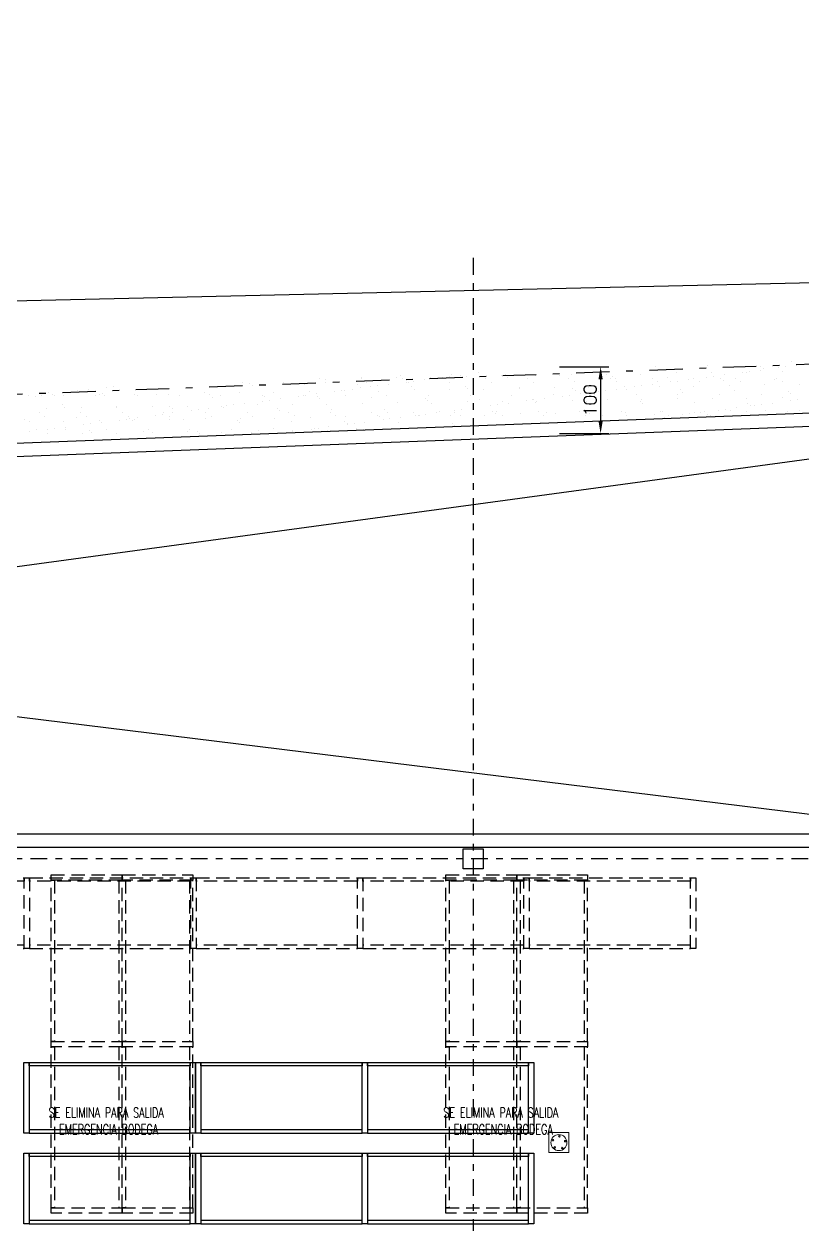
# Model space of a CAD drawing. Header units: millimetres. Extents: x 340 to 1003762, y 22 to 362022.
# Drawn here: x 445.42 to 457.08, y 100.87 to 118.85 of the extents above; entities that cross this region are included whole.
import ezdxf
from ezdxf.xclip import XClip

# ---------------------------------------------------------------- set-up
doc = ezdxf.new("R2010")
doc.units = ezdxf.units.MM
doc.header["$XCLIPFRAME"] = 0
for name, pattern in [('LSBB_P_002 - PLANTA 1° NIVEL SALA DE VENTAS$0$000_ALTILLO PROPUESTA$0$HIDDEN', [0.375, 0.25, -0.125]), ('LSBB_P_002 - PLANTA 1° NIVEL SALA DE VENTAS$0$DASHDOT', [1, 0.5, -0.25, 0, -0.25]), ('LSBB_P_002 - PLANTA 1° NIVEL SALA DE VENTAS$0$DASHDOT2', [0.5, 0.25, -0.125, 0, -0.125]), ('LSBB_P_002 - PLANTA 1° NIVEL SALA DE VENTAS$0$DASHED', [0.75, 0.5, -0.25])]:
    doc.linetypes.add(name, pattern=pattern)
for name, color, linetype in [('LSBB_P_002 - PLANTA 1° NIVEL SALA DE VENTAS$0$01', 8, 'Continuous'), ('LSBB_P_002 - PLANTA 1° NIVEL SALA DE VENTAS$0$A-DEMOLICIONES', 30, 'LSBB_P_002 - PLANTA 1° NIVEL SALA DE VENTAS$0$DASHED'), ('LSBB_P_002 - PLANTA 1° NIVEL SALA DE VENTAS$0$A-PILETAS NUEVAS', 8, 'Continuous'), ('LSBB_P_002 - PLANTA 1° NIVEL SALA DE VENTAS$0$COTAS 125', 2, 'Continuous'), ('LSBB_P_002 - PLANTA 1° NIVEL SALA DE VENTAS$0$EJES', 8, 'LSBB_P_002 - PLANTA 1° NIVEL SALA DE VENTAS$0$DASHDOT2'), ('LSBB_P_002 - PLANTA 1° NIVEL SALA DE VENTAS$0$ESTRUCTURA', 5, 'Continuous'), ('LSBB_P_002 - PLANTA 1° NIVEL SALA DE VENTAS$0$HATCH', 8, 'Continuous'), ('LSBB_P_002 - PLANTA 1° NIVEL SALA DE VENTAS$0$MUROS', 5, 'Continuous'), ('LSBB_P_002 - PLANTA 1° NIVEL SALA DE VENTAS$0$RACKS BODEGAS', 2, 'Continuous'), ('XREF', 7, 'Continuous')]:
    doc.layers.add(name, color=color, linetype=linetype)
doc.styles.add('LSBB_P_002 - PLANTA 1° NIVEL SALA DE VENTAS$0$ROMANS', font='romans')
doc.dimstyles.new('LSBB_P_002 - PLANTA 1° NIVEL SALA DE VENTAS$0$DIMENSION-125', dxfattribs={"dimscale": 125, "dimtxt": 0.0015, "dimasz": 0.0015, "dimexe": 0.001, "dimexo": 0.0005, "dimgap": 0.0005, "dimtad": 1, "dimdec": 0, "dimlfac": 100, "dimzin": 0, "dimdsep": 46, "dimtxsty": 'LSBB_P_002 - PLANTA 1° NIVEL SALA DE VENTAS$0$ROMANS', "dimcen": 0.004, "dimclrd": 4, "dimclre": 8, "dimclrt": 3, "dimadec": 0, "dimazin": 0, "dimtfac": 1, "dimtdec": 0, "dimtix": 1, "dimtofl": 0, "dimtmove": 2, "dimatfit": 3, "dimfxl": 0, "dimtolj": 1, "dimtzin": 0, "dimarcsym": 0})

# ---------------------------------------------------------------- blocks, each defined once
blk = doc.blocks.new('*D71')
at = {"layer": 'LSBB_P_002 - PLANTA 1° NIVEL SALA DE VENTAS$0$COTAS 125', "color": 8, "linetype": 'Continuous', "lineweight": -2, "transparency": 16777216}
for p, q in [((878.274, 328.856), (878.246, 330.054)), ((829.354, 327.737), (829.326, 328.934))]:
    blk.add_line(p, q, dxfattribs=at)
at = {"layer": 'LSBB_P_002 - PLANTA 1° NIVEL SALA DE VENTAS$0$COTAS 125', "linetype": 'Continuous', "lineweight": -2, "transparency": 16777216}
blk.add_line((829.517, 328.814), (878.062, 329.925), dxfattribs=at)
at = {"layer": 'LSBB_P_002 - PLANTA 1° NIVEL SALA DE VENTAS$0$COTAS 125', "transparency": 16777216}
for points in [[(878.061, 329.956), (878.063, 329.893), (878.249, 329.929)], [(829.516, 328.845), (829.517, 328.782), (829.329, 328.809)]]:
    blk.add_solid(points, dxfattribs=at)
at = {"layer": 'LSBB_P_002 - PLANTA 1° NIVEL SALA DE VENTAS$0$COTAS 125', "color": 2, "transparency": 16777216, "insert": (853.786, 329.525), "char_height": 0.1875, "attachment_point": 5, "rotation": 1.3113, "style": 'LSBB_P_002 - PLANTA 1° NIVEL SALA DE VENTAS$0$ROMANS'}
blk.add_mtext('\\A1;4893', dxfattribs=at)
blk = doc.blocks.new('*X39')
at = {"color": 0}
for p, q in [((593.593, 128.546), (593.593, 128.546)), ((594.393, 128.539), (594.393, 128.539)), ((594.861, 128.618), (594.861, 128.618)), ((594.923, 128.553), (594.923, 128.553)), ((588.406, 128.353), (588.406, 128.353)), ((588.413, 128.369), (588.413, 128.369)), ((588.936, 128.375), (588.936, 128.375)), ((588.992, 128.403), (588.992, 128.403)), ((589.029, 128.354), (589.029, 128.354)), ((589.448, 128.373), (589.448, 128.373)), ((589.627, 128.373), (589.627, 128.373)), ((589.652, 128.355), (589.652, 128.355)), ((589.731, 128.387), (589.731, 128.387)), ((589.767, 128.419), (589.767, 128.419)), ((589.894, 128.408), (589.894, 128.408)), ((589.988, 128.392), (589.988, 128.392)), ((590.165, 128.444), (590.165, 128.444)), ((590.274, 128.356), (590.274, 128.356)), ((590.512, 128.399), (590.512, 128.399)), ((590.567, 128.412), (590.567, 128.412)), ((590.604, 128.379), (590.604, 128.379)), ((590.897, 128.357), (590.897, 128.357)), ((591.023, 128.397), (591.023, 128.397)), ((591.379, 128.395), (591.379, 128.395)), ((591.52, 128.358), (591.52, 128.358)), ((591.563, 128.416), (591.563, 128.416)), ((592.087, 128.423), (592.087, 128.423)), ((592.143, 128.359), (592.143, 128.359)), ((592.18, 128.388), (592.18, 128.388)), ((592.216, 128.354), (592.216, 128.354)), ((592.599, 128.42), (592.599, 128.42)), ((592.766, 128.361), (592.766, 128.361)), ((592.818, 128.53), (592.818, 128.53)), ((592.992, 128.37), (592.992, 128.37)), ((593.139, 128.44), (593.139, 128.44)), ((593.389, 128.362), (593.389, 128.362)), ((593.58, 128.376), (593.58, 128.376)), ((593.662, 128.447), (593.662, 128.447)), ((593.684, 128.39), (593.684, 128.39)), ((593.792, 128.363), (593.792, 128.363)), ((593.847, 128.411), (593.847, 128.411)), ((594.011, 128.363), (594.011, 128.363)), ((594.118, 128.447), (594.118, 128.447)), ((594.174, 128.444), (594.174, 128.444)), ((594.222, 128.46), (594.222, 128.46)), ((594.385, 128.482), (594.385, 128.482)), ((594.43, 128.505), (594.43, 128.505)), ((594.634, 128.364), (594.634, 128.364)), ((594.657, 128.518), (594.657, 128.518)), ((594.714, 128.464), (594.714, 128.464)), ((594.761, 128.531), (594.761, 128.531)), ((584.326, 128.193), (584.326, 128.193)), ((584.597, 128.229), (584.597, 128.229)), ((584.702, 128.243), (584.702, 128.243)), ((586.622, 128.296), (586.622, 128.296)), ((586.741, 128.286), (586.741, 128.286)), ((586.778, 128.252), (586.778, 128.252)), ((587.245, 128.297), (587.245, 128.297)), ((587.553, 128.268), (587.553, 128.268)), ((587.783, 128.352), (587.783, 128.352)), ((587.867, 128.298), (587.867, 128.298)), ((587.873, 128.349), (587.873, 128.349)), ((588.116, 128.174), (588.116, 128.174)), ((588.279, 128.196), (588.279, 128.196)), ((588.354, 128.261), (588.354, 128.261)), ((588.39, 128.228), (588.39, 128.228)), ((588.49, 128.299), (588.49, 128.299)), ((588.55, 128.231), (588.55, 128.231)), ((588.654, 128.245), (588.654, 128.245)), ((588.817, 128.267), (588.817, 128.267)), ((589.089, 128.302), (589.089, 128.302)), ((589.113, 128.3), (589.113, 128.3)), ((589.166, 128.244), (589.166, 128.244)), ((589.193, 128.316), (589.193, 128.316)), ((589.207, 128.188), (589.207, 128.188)), ((589.355, 128.337), (589.355, 128.337)), ((589.73, 128.195), (589.73, 128.195)), ((589.736, 128.301), (589.736, 128.301)), ((589.966, 128.237), (589.966, 128.237)), ((590.003, 128.203), (590.003, 128.203)), ((590.242, 128.192), (590.242, 128.192)), ((590.359, 128.302), (590.359, 128.302)), ((590.778, 128.219), (590.778, 128.219)), ((590.782, 128.212), (590.782, 128.212)), ((590.982, 128.303), (590.982, 128.303)), ((591.306, 128.218), (591.306, 128.218)), ((591.578, 128.212), (591.578, 128.212)), ((591.604, 128.305), (591.604, 128.305)), ((591.615, 128.179), (591.615, 128.179)), ((591.817, 128.216), (591.817, 128.216)), ((592.069, 128.177), (592.069, 128.177)), ((592.227, 128.306), (592.227, 128.306)), ((592.232, 128.198), (592.232, 128.198)), ((592.357, 128.235), (592.357, 128.235)), ((592.39, 128.195), (592.39, 128.195)), ((592.503, 128.234), (592.503, 128.234)), ((592.607, 128.248), (592.607, 128.248)), ((592.77, 128.269), (592.77, 128.269)), ((592.85, 128.307), (592.85, 128.307)), ((592.881, 128.242), (592.881, 128.242)), ((593.042, 128.305), (593.042, 128.305)), ((593.146, 128.319), (593.146, 128.319)), ((593.191, 128.188), (593.191, 128.188)), ((593.308, 128.34), (593.308, 128.34)), ((593.392, 128.24), (593.392, 128.24)), ((593.473, 128.308), (593.473, 128.308)), ((593.829, 128.33), (593.829, 128.33)), ((593.933, 128.259), (593.933, 128.259)), ((594.096, 128.309), (594.096, 128.309)), ((594.456, 128.266), (594.456, 128.266)), ((594.604, 128.346), (594.604, 128.346)), ((594.719, 128.31), (594.719, 128.31)), ((594.968, 128.263), (594.968, 128.263)), ((583.429, 128.1), (583.429, 128.1)), ((583.521, 128.087), (583.521, 128.087)), ((583.625, 128.101), (583.625, 128.101)), ((583.727, 128.142), (583.727, 128.142)), ((583.787, 128.122), (583.787, 128.122)), ((583.811, 128.096), (583.811, 128.096)), ((583.941, 128.097), (583.941, 128.097)), ((584.059, 128.158), (584.059, 128.158)), ((584.163, 128.172), (584.163, 128.172)), ((584.434, 128.098), (584.434, 128.098)), ((584.481, 128.117), (584.481, 128.117)), ((584.528, 128.135), (584.528, 128.135)), ((584.564, 128.101), (584.564, 128.101)), ((585.004, 128.124), (585.004, 128.124)), ((585.057, 128.099), (585.057, 128.099)), ((585.34, 128.117), (585.34, 128.117)), ((585.516, 128.121), (585.516, 128.121)), ((585.68, 128.1), (585.68, 128.1)), ((586.056, 128.141), (586.056, 128.141)), ((586.14, 128.111), (586.14, 128.111)), ((586.177, 128.077), (586.177, 128.077)), ((586.303, 128.101), (586.303, 128.101)), ((586.58, 128.147), (586.58, 128.147)), ((586.925, 128.102), (586.925, 128.102)), ((586.935, 128.019), (586.935, 128.019)), ((586.952, 128.093), (586.952, 128.093)), ((587.039, 128.033), (587.039, 128.033)), ((587.091, 128.145), (587.091, 128.145)), ((587.202, 128.054), (587.202, 128.054)), ((587.474, 128.09), (587.474, 128.09)), ((587.548, 128.103), (587.548, 128.103)), ((587.578, 128.103), (587.578, 128.103)), ((587.631, 128.164), (587.631, 128.164)), ((587.74, 128.125), (587.74, 128.125)), ((587.752, 128.086), (587.752, 128.086)), ((587.789, 128.052), (587.789, 128.052)), ((588.012, 128.161), (588.012, 128.161)), ((588.155, 128.171), (588.155, 128.171)), ((588.171, 128.104), (588.171, 128.104)), ((588.564, 128.068), (588.564, 128.068)), ((588.667, 128.168), (588.667, 128.168)), ((588.794, 128.105), (588.794, 128.105)), ((589.365, 128.061), (589.365, 128.061)), ((589.402, 128.028), (589.402, 128.028)), ((589.417, 128.107), (589.417, 128.107)), ((590.001, 128.007), (590.001, 128.007)), ((590.04, 128.108), (590.04, 128.108)), ((590.177, 128.044), (590.177, 128.044)), ((590.524, 128.014), (590.524, 128.014)), ((590.662, 128.109), (590.662, 128.109)), ((590.888, 128.021), (590.888, 128.021)), ((590.977, 128.037), (590.977, 128.037)), ((590.992, 128.035), (590.992, 128.035)), ((591.014, 128.003), (591.014, 128.003)), ((591.036, 128.011), (591.036, 128.011)), ((591.155, 128.057), (591.155, 128.057)), ((591.285, 128.11), (591.285, 128.11)), ((591.427, 128.092), (591.427, 128.092)), ((591.531, 128.106), (591.531, 128.106)), ((591.576, 128.031), (591.576, 128.031)), ((591.693, 128.127), (591.693, 128.127)), ((591.789, 128.019), (591.789, 128.019)), ((591.908, 128.111), (591.908, 128.111)), ((591.965, 128.163), (591.965, 128.163)), ((592.1, 128.037), (592.1, 128.037)), ((592.531, 128.112), (592.531, 128.112)), ((592.589, 128.012), (592.589, 128.012)), ((592.611, 128.035), (592.611, 128.035)), ((593.151, 128.054), (593.151, 128.054)), ((593.154, 128.113), (593.154, 128.113)), ((593.228, 128.154), (593.228, 128.154)), ((593.402, 127.995), (593.402, 127.995)), ((593.675, 128.061), (593.675, 128.061)), ((593.777, 128.115), (593.777, 128.115)), ((594.003, 128.17), (594.003, 128.17)), ((594.186, 128.059), (594.186, 128.059)), ((594.399, 128.116), (594.399, 128.116)), ((594.727, 128.078), (594.727, 128.078)), ((594.803, 128.163), (594.803, 128.163)), ((594.84, 128.129), (594.84, 128.129)), ((594.841, 128.024), (594.841, 128.024)), ((594.945, 128.038), (594.945, 128.038)), ((583.585, 127.843), (583.585, 127.843)), ((583.699, 127.912), (583.699, 127.912)), ((583.926, 127.96), (583.926, 127.96)), ((583.963, 127.926), (583.963, 127.926)), ((584.208, 127.844), (584.208, 127.844)), ((584.223, 127.919), (584.223, 127.919)), ((584.735, 127.917), (584.735, 127.917)), ((584.738, 127.942), (584.738, 127.942)), ((584.831, 127.845), (584.831, 127.845)), ((585.275, 127.936), (585.275, 127.936)), ((585.424, 127.82), (585.424, 127.82)), ((585.453, 127.846), (585.453, 127.846)), ((585.539, 127.935), (585.539, 127.935)), ((585.576, 127.901), (585.576, 127.901)), ((585.587, 127.841), (585.587, 127.841)), ((585.798, 127.943), (585.798, 127.943)), ((585.859, 127.877), (585.859, 127.877)), ((585.963, 127.891), (585.963, 127.891)), ((586.076, 127.847), (586.076, 127.847)), ((586.125, 127.912), (586.125, 127.912)), ((586.31, 127.94), (586.31, 127.94)), ((586.351, 127.917), (586.351, 127.917)), ((586.397, 127.948), (586.397, 127.948)), ((586.501, 127.962), (586.501, 127.962)), ((586.664, 127.983), (586.664, 127.983)), ((586.699, 127.848), (586.699, 127.848)), ((586.85, 127.96), (586.85, 127.96)), ((587.151, 127.91), (587.151, 127.91)), ((587.188, 127.877), (587.188, 127.877)), ((587.322, 127.85), (587.322, 127.85)), ((587.374, 127.966), (587.374, 127.966)), ((587.885, 127.964), (587.885, 127.964)), ((587.945, 127.851), (587.945, 127.851)), ((587.963, 127.893), (587.963, 127.893)), ((588.425, 127.983), (588.425, 127.983)), ((588.567, 127.852), (588.567, 127.852)), ((588.764, 127.886), (588.764, 127.886)), ((588.8, 127.852), (588.8, 127.852)), ((588.949, 127.99), (588.949, 127.99)), ((589.19, 127.853), (589.19, 127.853)), ((589.377, 127.823), (589.377, 127.823)), ((589.461, 127.988), (589.461, 127.988)), ((589.54, 127.844), (589.54, 127.844)), ((589.576, 127.868), (589.576, 127.868)), ((589.811, 127.88), (589.811, 127.88)), ((589.813, 127.854), (589.813, 127.854)), ((589.916, 127.893), (589.916, 127.893)), ((590.078, 127.915), (590.078, 127.915)), ((590.35, 127.951), (590.35, 127.951)), ((590.376, 127.861), (590.376, 127.861)), ((590.413, 127.828), (590.413, 127.828)), ((590.436, 127.855), (590.436, 127.855)), ((590.454, 127.964), (590.454, 127.964)), ((590.617, 127.986), (590.617, 127.986)), ((590.795, 127.826), (590.795, 127.826)), ((591.059, 127.856), (591.059, 127.856)), ((591.188, 127.844), (591.188, 127.844)), ((591.318, 127.833), (591.318, 127.833)), ((591.682, 127.857), (591.682, 127.857)), ((591.83, 127.83), (591.83, 127.83)), ((591.988, 127.837), (591.988, 127.837)), ((592.304, 127.859), (592.304, 127.859)), ((592.37, 127.85), (592.37, 127.85)), ((592.626, 127.979), (592.626, 127.979)), ((592.8, 127.819), (592.8, 127.819)), ((592.893, 127.857), (592.893, 127.857)), ((592.927, 127.86), (592.927, 127.86)), ((593.33, 127.825), (593.33, 127.825)), ((593.405, 127.854), (593.405, 127.854)), ((593.493, 127.846), (593.493, 127.846)), ((593.55, 127.861), (593.55, 127.861)), ((593.764, 127.882), (593.764, 127.882)), ((593.868, 127.896), (593.868, 127.896)), ((593.945, 127.874), (593.945, 127.874)), ((594.031, 127.917), (594.031, 127.917)), ((594.173, 127.862), (594.173, 127.862)), ((594.202, 127.988), (594.202, 127.988)), ((594.239, 127.954), (594.239, 127.954)), ((594.303, 127.953), (594.303, 127.953)), ((594.407, 127.967), (594.407, 127.967)), ((594.469, 127.88), (594.469, 127.88)), ((594.569, 127.988), (594.569, 127.988)), ((594.796, 127.863), (594.796, 127.863)), ((594.98, 127.878), (594.98, 127.878)), ((583.362, 127.75), (583.362, 127.75)), ((583.442, 127.715), (583.442, 127.715)), ((583.669, 127.789), (583.669, 127.789)), ((583.953, 127.712), (583.953, 127.712)), ((584.137, 127.766), (584.137, 127.766)), ((584.244, 127.664), (584.244, 127.664)), ((584.292, 127.79), (584.292, 127.79)), ((584.348, 127.678), (584.348, 127.678)), ((584.493, 127.732), (584.493, 127.732)), ((584.51, 127.7), (584.51, 127.7)), ((584.782, 127.735), (584.782, 127.735)), ((584.886, 127.749), (584.886, 127.749)), ((584.915, 127.791), (584.915, 127.791)), ((584.938, 127.759), (584.938, 127.759)), ((584.974, 127.726), (584.974, 127.726)), ((585.017, 127.738), (585.017, 127.738)), ((585.049, 127.77), (585.049, 127.77)), ((585.32, 127.806), (585.32, 127.806)), ((585.529, 127.736), (585.529, 127.736)), ((585.538, 127.792), (585.538, 127.792)), ((585.75, 127.742), (585.75, 127.742)), ((586.069, 127.755), (586.069, 127.755)), ((586.161, 127.794), (586.161, 127.794)), ((586.55, 127.735), (586.55, 127.735)), ((586.587, 127.701), (586.587, 127.701)), ((586.592, 127.762), (586.592, 127.762)), ((586.783, 127.795), (586.783, 127.795)), ((587.104, 127.759), (587.104, 127.759)), ((587.362, 127.717), (587.362, 127.717)), ((587.406, 127.796), (587.406, 127.796)), ((587.644, 127.779), (587.644, 127.779)), ((588.029, 127.797), (588.029, 127.797)), ((588.162, 127.71), (588.162, 127.71)), ((588.168, 127.786), (588.168, 127.786)), ((588.196, 127.667), (588.196, 127.667)), ((588.199, 127.677), (588.199, 127.677)), ((588.301, 127.681), (588.301, 127.681)), ((588.463, 127.702), (588.463, 127.702)), ((588.652, 127.798), (588.652, 127.798)), ((588.679, 127.783), (588.679, 127.783)), ((588.735, 127.738), (588.735, 127.738)), ((588.839, 127.752), (588.839, 127.752)), ((588.974, 127.693), (588.974, 127.693)), ((589.001, 127.773), (589.001, 127.773)), ((589.219, 127.803), (589.219, 127.803)), ((589.273, 127.809), (589.273, 127.809)), ((589.275, 127.799), (589.275, 127.799)), ((589.743, 127.809), (589.743, 127.809)), ((589.775, 127.686), (589.775, 127.686)), ((589.812, 127.652), (589.812, 127.652)), ((589.897, 127.8), (589.897, 127.8)), ((590.254, 127.807), (590.254, 127.807)), ((590.52, 127.801), (590.52, 127.801)), ((590.587, 127.668), (590.587, 127.668)), ((591.143, 127.803), (591.143, 127.803)), ((591.766, 127.804), (591.766, 127.804)), ((592.025, 127.803), (592.025, 127.803)), ((592.389, 127.805), (592.389, 127.805)), ((592.792, 127.754), (592.792, 127.754)), ((592.954, 127.776), (592.954, 127.776)), ((593.012, 127.806), (593.012, 127.806)), ((593.226, 127.811), (593.226, 127.811)), ((593.601, 127.812), (593.601, 127.812)), ((593.634, 127.807), (593.634, 127.807)), ((594.257, 127.808), (594.257, 127.808)), ((583.434, 127.558), (583.434, 127.558)), ((583.536, 127.591), (583.536, 127.591)), ((583.705, 127.594), (583.705, 127.594)), ((583.712, 127.527), (583.712, 127.527)), ((583.809, 127.607), (583.809, 127.607)), ((583.972, 127.629), (583.972, 127.629)), ((583.973, 127.596), (583.973, 127.596)), ((584.236, 127.534), (584.236, 127.534)), ((584.336, 127.584), (584.336, 127.584)), ((584.373, 127.55), (584.373, 127.55)), ((584.596, 127.597), (584.596, 127.597)), ((584.747, 127.531), (584.747, 127.531)), ((585.148, 127.566), (585.148, 127.566)), ((585.218, 127.598), (585.218, 127.598)), ((585.287, 127.551), (585.287, 127.551)), ((585.811, 127.557), (585.811, 127.557)), ((585.841, 127.599), (585.841, 127.599)), ((585.949, 127.559), (585.949, 127.559)), ((585.986, 127.526), (585.986, 127.526)), ((586.322, 127.555), (586.322, 127.555)), ((586.464, 127.6), (586.464, 127.6)), ((586.761, 127.542), (586.761, 127.542)), ((586.863, 127.574), (586.863, 127.574)), ((587.087, 127.601), (587.087, 127.601)), ((587.224, 127.539), (587.224, 127.539)), ((587.386, 127.581), (587.386, 127.581)), ((587.386, 127.56), (587.386, 127.56)), ((587.658, 127.596), (587.658, 127.596)), ((587.71, 127.602), (587.71, 127.602)), ((587.762, 127.61), (587.762, 127.61)), ((587.898, 127.579), (587.898, 127.579)), ((587.925, 127.631), (587.925, 127.631)), ((588.333, 127.604), (588.333, 127.604)), ((588.438, 127.598), (588.438, 127.598)), ((588.955, 127.605), (588.955, 127.605)), ((588.961, 127.605), (588.961, 127.605)), ((583.735, 127.408), (583.735, 127.408))]:
    blk.add_line(p, q, dxfattribs=at)
blk = doc.blocks.new('*D96')
at = {"layer": 'LSBB_P_002 - PLANTA 1° NIVEL SALA DE VENTAS$0$COTAS 125', "color": 8, "linetype": 'Continuous', "lineweight": -2, "transparency": 16777216}
for p, q in [((868.733, 328.536), (869.474, 328.536)), ((868.733, 327.536), (869.474, 327.536))]:
    blk.add_line(p, q, dxfattribs=at)
at = {"layer": 'LSBB_P_002 - PLANTA 1° NIVEL SALA DE VENTAS$0$COTAS 125', "linetype": 'Continuous', "lineweight": -2, "transparency": 16777216}
blk.add_line((869.349, 328.348), (869.349, 327.723), dxfattribs=at)
at = {"layer": 'LSBB_P_002 - PLANTA 1° NIVEL SALA DE VENTAS$0$COTAS 125', "transparency": 16777216}
for points in [[(869.317, 328.348), (869.38, 328.348), (869.349, 328.536)], [(869.317, 327.723), (869.38, 327.723), (869.349, 327.536)]]:
    blk.add_solid(points, dxfattribs=at)
at = {"layer": 'LSBB_P_002 - PLANTA 1° NIVEL SALA DE VENTAS$0$COTAS 125', "color": 2, "transparency": 16777216, "insert": (869.192, 328.036), "char_height": 0.1875, "attachment_point": 5, "rotation": 90, "style": 'LSBB_P_002 - PLANTA 1° NIVEL SALA DE VENTAS$0$ROMANS'}
blk.add_mtext('\\A1;100', dxfattribs=at)
blk = doc.blocks.new('LSBB_P_002 - PLANTA 1° NIVEL SALA DE VENTAS$0$A$C69995B83')
at = {"linetype": 'Continuous', "lineweight": 20}
for p, q in [((0, 0), (-0.3, 0)), ((-0.3, 0), (-0.3, -0.3)), ((0, -0.3), (0, 0)), ((-0.3, -0.3), (0, -0.3))]:
    blk.add_line(p, q, dxfattribs=at)
at = {"linetype": 'Continuous', "lineweight": 20, "const_width": 0.00333}
blk.add_lwpolyline([(-0.3, -0.3), (-0.3, 0), (0, 0), (0, -0.3)], close=True, dxfattribs=at)
at = {"linetype": 'Continuous', "lineweight": 20}
for centre, radius in [((-0.15, -0.15), 0.12), ((-0.245, -0.157), 0.0117), ((-0.245, -0.157), 0.0117), ((-0.186, -0.062), 0.0117), ((-0.078, -0.088), 0.0117), ((-0.172, -0.243), 0.0117), ((-0.069, -0.2), 0.0117)]:
    blk.add_circle(centre, radius, dxfattribs=at)
blk = doc.blocks.new('LSBB_P_002 - PLANTA 1° NIVEL SALA DE VENTAS$0$DEMOL')
at = {"layer": 'LSBB_P_002 - PLANTA 1° NIVEL SALA DE VENTAS$0$A-DEMOLICIONES', "linetype": 'LSBB_P_002 - PLANTA 1° NIVEL SALA DE VENTAS$0$000_ALTILLO PROPUESTA$0$HIDDEN', "ltscale": 0.8}
for p, q in [((1058.299, 320.883), (1060.714, 320.883)), ((1060.714, 319.823), (1060.714, 320.883)), ((1060.714, 320.883), (1060.794, 320.883)), ((1060.714, 320.883), (1060.714, 320.833)), ((1060.714, 319.823), (1060.714, 320.883)), ((1060.714, 320.883), (1060.794, 320.883)), ((1060.794, 320.883), (1060.794, 319.823)), ((1060.794, 320.883), (1060.794, 319.823)), ((1060.794, 320.833), (1060.794, 320.883)), ((1060.794, 320.883), (1063.209, 320.883)), ((1061.119, 320.845), (1061.119, 320.925)), ((1061.119, 320.925), (1062.179, 320.925)), ((1062.179, 320.845), (1062.179, 320.925)), ((1062.179, 320.925), (1063.239, 320.925)), ((1062.179, 320.925), (1062.179, 320.845)), ((1063.209, 319.823), (1063.209, 320.883)), ((1063.209, 320.883), (1063.289, 320.883)), ((1063.209, 320.883), (1063.209, 320.833)), ((1063.209, 319.823), (1063.209, 320.883)), ((1063.209, 320.883), (1063.289, 320.883)), ((1063.239, 320.925), (1063.239, 320.845)), ((1063.289, 320.883), (1063.289, 319.823)), ((1063.289, 320.883), (1063.289, 319.823)), ((1063.289, 320.833), (1063.289, 320.883)), ((1063.289, 320.883), (1065.704, 320.883)), ((1065.704, 319.823), (1065.704, 320.883)), ((1065.704, 320.883), (1065.784, 320.883)), ((1065.704, 320.883), (1065.704, 320.833)), ((1065.704, 319.823), (1065.704, 320.883)), ((1065.704, 320.883), (1065.784, 320.883)), ((1065.784, 320.883), (1065.784, 319.823)), ((1065.784, 320.883), (1065.784, 319.823)), ((1065.784, 320.833), (1065.784, 320.883)), ((1065.784, 320.883), (1068.199, 320.883)), ((1067.032, 320.845), (1067.032, 320.925)), ((1067.032, 320.925), (1068.092, 320.925)), ((1068.092, 320.845), (1068.092, 320.925)), ((1068.092, 320.925), (1069.152, 320.925)), ((1068.092, 320.925), (1068.092, 320.845)), ((1068.199, 319.823), (1068.199, 320.883)), ((1068.199, 320.883), (1068.279, 320.883)), ((1068.199, 320.883), (1068.199, 320.833)), ((1068.199, 319.823), (1068.199, 320.883)), ((1068.199, 320.883), (1068.279, 320.883)), ((1068.279, 320.883), (1068.279, 319.823)), ((1068.279, 320.883), (1068.279, 319.823)), ((1068.279, 320.833), (1068.279, 320.883)), ((1068.279, 320.883), (1070.694, 320.883)), ((1069.152, 320.925), (1069.152, 320.845)), ((1070.694, 319.823), (1070.694, 320.883)), ((1070.694, 320.883), (1070.774, 320.883)), ((1070.694, 320.883), (1070.694, 320.833)), ((1070.774, 320.883), (1070.774, 319.823)), ((1060.714, 320.833), (1058.299, 320.833)), ((1063.209, 320.833), (1060.794, 320.833)), ((1062.179, 320.845), (1061.119, 320.845)), ((1061.119, 320.845), (1061.169, 320.845)), ((1061.119, 318.43), (1061.119, 320.845)), ((1061.169, 320.845), (1061.169, 318.43)), ((1062.179, 320.845), (1062.129, 320.845)), ((1062.129, 320.845), (1062.129, 318.43)), ((1063.239, 320.845), (1062.179, 320.845)), ((1062.179, 320.845), (1062.229, 320.845)), ((1062.179, 318.43), (1062.179, 320.845)), ((1062.179, 318.43), (1062.179, 320.845)), ((1062.229, 320.845), (1062.229, 318.43)), ((1063.239, 320.845), (1063.189, 320.845)), ((1063.189, 320.845), (1063.189, 318.43)), ((1063.239, 318.43), (1063.239, 320.845)), ((1065.704, 320.833), (1063.289, 320.833)), ((1068.199, 320.833), (1065.784, 320.833)), ((1068.092, 320.845), (1067.032, 320.845)), ((1067.032, 320.845), (1067.082, 320.845)), ((1067.032, 318.43), (1067.032, 320.845)), ((1067.082, 320.845), (1067.082, 318.43)), ((1068.092, 320.845), (1068.042, 320.845)), ((1068.042, 320.845), (1068.042, 318.43)), ((1069.152, 320.845), (1068.092, 320.845)), ((1068.092, 320.845), (1068.142, 320.845)), ((1068.092, 318.43), (1068.092, 320.845)), ((1068.092, 318.43), (1068.092, 320.845)), ((1068.142, 320.845), (1068.142, 318.43)), ((1070.694, 320.833), (1068.279, 320.833)), ((1069.152, 320.845), (1069.102, 320.845)), ((1069.102, 320.845), (1069.102, 318.43)), ((1069.152, 318.43), (1069.152, 320.845)), ((1060.714, 319.873), (1058.299, 319.873)), ((1058.299, 319.823), (1060.714, 319.823)), ((1060.714, 319.823), (1060.714, 319.873)), ((1060.794, 319.823), (1060.714, 319.823)), ((1060.794, 319.823), (1060.714, 319.823)), ((1063.209, 319.873), (1060.794, 319.873)), ((1060.794, 319.873), (1060.794, 319.823)), ((1060.794, 319.823), (1063.209, 319.823)), ((1063.209, 319.823), (1063.209, 319.873)), ((1063.289, 319.823), (1063.209, 319.823)), ((1063.289, 319.823), (1063.209, 319.823)), ((1065.704, 319.873), (1063.289, 319.873)), ((1063.289, 319.873), (1063.289, 319.823)), ((1063.289, 319.823), (1065.704, 319.823)), ((1065.704, 319.823), (1065.704, 319.873)), ((1065.784, 319.823), (1065.704, 319.823)), ((1065.784, 319.823), (1065.704, 319.823)), ((1068.199, 319.873), (1065.784, 319.873)), ((1065.784, 319.873), (1065.784, 319.823)), ((1065.784, 319.823), (1068.199, 319.823)), ((1068.199, 319.823), (1068.199, 319.873)), ((1068.279, 319.823), (1068.199, 319.823)), ((1068.279, 319.823), (1068.199, 319.823)), ((1070.694, 319.873), (1068.279, 319.873)), ((1068.279, 319.873), (1068.279, 319.823)), ((1068.279, 319.823), (1070.694, 319.823)), ((1070.694, 319.823), (1070.694, 319.873)), ((1070.774, 319.823), (1070.694, 319.823)), ((1061.119, 318.35), (1061.119, 318.43)), ((1061.119, 318.43), (1062.179, 318.43)), ((1061.169, 318.43), (1061.119, 318.43)), ((1061.119, 318.35), (1061.119, 318.43)), ((1061.119, 318.43), (1062.179, 318.43)), ((1062.129, 318.43), (1062.179, 318.43)), ((1062.179, 318.35), (1062.179, 318.43)), ((1062.179, 318.43), (1063.239, 318.43)), ((1062.179, 318.43), (1062.179, 318.35)), ((1062.229, 318.43), (1062.179, 318.43)), ((1062.179, 318.35), (1062.179, 318.43)), ((1062.179, 318.43), (1063.239, 318.43)), ((1062.179, 318.43), (1062.179, 318.35)), ((1063.189, 318.43), (1063.239, 318.43)), ((1063.239, 318.43), (1063.239, 318.35)), ((1063.239, 318.43), (1063.239, 318.35)), ((1067.032, 318.35), (1067.032, 318.43)), ((1067.032, 318.43), (1068.092, 318.43)), ((1067.082, 318.43), (1067.032, 318.43)), ((1067.032, 318.35), (1067.032, 318.43)), ((1067.032, 318.43), (1068.092, 318.43)), ((1068.042, 318.43), (1068.092, 318.43)), ((1068.092, 318.35), (1068.092, 318.43)), ((1068.092, 318.43), (1069.152, 318.43)), ((1068.092, 318.43), (1068.092, 318.35)), ((1068.142, 318.43), (1068.092, 318.43)), ((1068.092, 318.35), (1068.092, 318.43)), ((1068.092, 318.43), (1069.152, 318.43)), ((1068.092, 318.43), (1068.092, 318.35)), ((1069.102, 318.43), (1069.152, 318.43)), ((1069.152, 318.43), (1069.152, 318.35)), ((1069.152, 318.43), (1069.152, 318.35)), ((1062.179, 318.35), (1061.119, 318.35)), ((1061.119, 318.35), (1061.169, 318.35)), ((1061.119, 315.935), (1061.119, 318.35)), ((1062.179, 318.35), (1061.119, 318.35)), ((1061.169, 318.35), (1061.169, 315.935)), ((1062.179, 318.35), (1062.129, 318.35)), ((1062.129, 318.35), (1062.129, 315.935)), ((1063.239, 318.35), (1062.179, 318.35)), ((1062.179, 318.35), (1062.229, 318.35)), ((1062.179, 315.935), (1062.179, 318.35)), ((1062.179, 315.935), (1062.179, 318.35)), ((1063.239, 318.35), (1062.179, 318.35)), ((1062.229, 318.35), (1062.229, 315.935)), ((1063.239, 318.35), (1063.189, 318.35)), ((1063.189, 318.35), (1063.189, 315.935)), ((1063.239, 315.935), (1063.239, 318.35)), ((1068.092, 318.35), (1067.032, 318.35)), ((1067.032, 318.35), (1067.082, 318.35)), ((1067.032, 315.935), (1067.032, 318.35)), ((1068.092, 318.35), (1067.032, 318.35)), ((1067.082, 318.35), (1067.082, 315.935)), ((1068.092, 318.35), (1068.042, 318.35)), ((1068.042, 318.35), (1068.042, 315.935)), ((1069.152, 318.35), (1068.092, 318.35)), ((1068.092, 318.35), (1068.142, 318.35)), ((1068.092, 315.935), (1068.092, 318.35)), ((1068.092, 315.935), (1068.092, 318.35)), ((1069.152, 318.35), (1068.092, 318.35)), ((1068.142, 318.35), (1068.142, 315.935)), ((1069.152, 318.35), (1069.102, 318.35)), ((1069.102, 318.35), (1069.102, 315.935)), ((1069.152, 315.935), (1069.152, 318.35)), ((1061.169, 315.935), (1061.119, 315.935)), ((1061.119, 315.855), (1061.119, 315.935)), ((1061.119, 315.935), (1062.179, 315.935)), ((1062.179, 315.855), (1061.119, 315.855)), ((1062.129, 315.935), (1062.179, 315.935)), ((1062.229, 315.935), (1062.179, 315.935)), ((1062.179, 315.855), (1062.179, 315.935)), ((1062.179, 315.935), (1063.239, 315.935)), ((1062.179, 315.935), (1062.179, 315.855)), ((1063.239, 315.855), (1062.179, 315.855)), ((1063.189, 315.935), (1063.239, 315.935)), ((1063.239, 315.935), (1063.239, 315.855)), ((1067.082, 315.935), (1067.032, 315.935)), ((1067.032, 315.855), (1067.032, 315.935)), ((1067.032, 315.935), (1068.092, 315.935)), ((1068.092, 315.855), (1067.032, 315.855)), ((1068.042, 315.935), (1068.092, 315.935)), ((1068.142, 315.935), (1068.092, 315.935)), ((1068.092, 315.855), (1068.092, 315.935)), ((1068.092, 315.935), (1069.152, 315.935)), ((1068.092, 315.935), (1068.092, 315.855)), ((1069.152, 315.855), (1068.092, 315.855)), ((1069.102, 315.935), (1069.152, 315.935)), ((1069.152, 315.935), (1069.152, 315.855))]:
    blk.add_line(p, q, dxfattribs=at)
at = {"layer": 'LSBB_P_002 - PLANTA 1° NIVEL SALA DE VENTAS$0$A-DEMOLICIONES', "linetype": 'LSBB_P_002 - PLANTA 1° NIVEL SALA DE VENTAS$0$000_ALTILLO PROPUESTA$0$HIDDEN', "ltscale": 0.8, "style": 'LSBB_P_002 - PLANTA 1° NIVEL SALA DE VENTAS$0$ROMANS', "width": 0.7}
for s, p in [('SE ELIMINA PARA SALIDA', (1061.08, 317.288)), ('SE ELIMINA PARA SALIDA', (1066.992, 317.288)), ('EMERGENCIA BODEGA', (1061.235, 317.038)), ('EMERGENCIA BODEGA', (1067.147, 317.038))]:
    blk.add_text(s, height=0.15, dxfattribs=at).set_placement(p)
blk = doc.blocks.new('LSBB_P_002 - PLANTA 1° NIVEL SALA DE VENTAS', base_point=(223.57, 14.22))
at = {"layer": 'LSBB_P_002 - PLANTA 1° NIVEL SALA DE VENTAS$0$01'}
for p, q in [((831.139, 321.541), (877.41, 327.83)), ((874.814, 321.541), (832.539, 326.747))]:
    blk.add_line(p, q, dxfattribs=at)
at = {"layer": 'LSBB_P_002 - PLANTA 1° NIVEL SALA DE VENTAS$0$EJES'}
for p, q in [((867.439, 330.166), (867.439, 242.519)), ((877.859, 321.166), (769.057, 321.166))]:
    blk.add_line(p, q, dxfattribs=at)
at = {"layer": 'LSBB_P_002 - PLANTA 1° NIVEL SALA DE VENTAS$0$ESTRUCTURA'}
blk.add_lwpolyline([(867.589, 321.316), (867.589, 321.016), (867.289, 321.016), (867.289, 321.316)], close=True, dxfattribs=at)
at = {"layer": 'LSBB_P_002 - PLANTA 1° NIVEL SALA DE VENTAS$0$MUROS', "color": 9}
for p, q in [((877.596, 328.037), (853.734, 327.129)), ((877.41, 327.83), (853.742, 326.93))]:
    blk.add_line(p, q, dxfattribs=at)
at = {"layer": 'LSBB_P_002 - PLANTA 1° NIVEL SALA DE VENTAS$0$MUROS', "color": 5}
for p, q in [((824.874, 321.541), (874.814, 321.541)), ((824.874, 321.341), (874.614, 321.341))]:
    blk.add_line(p, q, dxfattribs=at)
at = {"layer": 'LSBB_P_002 - PLANTA 1° NIVEL SALA DE VENTAS$0$MUROS', "color": 1, "linetype": 'LSBB_P_002 - PLANTA 1° NIVEL SALA DE VENTAS$0$DASHDOT'}
blk.add_lwpolyline([(874.814, 246.014), (884.022, 245.874), (878.275, 328.794), (853.72, 327.859), (829.355, 327.674), (828.944, 342.588)], dxfattribs=at)
at = {"layer": 'LSBB_P_002 - PLANTA 1° NIVEL SALA DE VENTAS$0$RACKS BODEGAS', "color": 2}
for points in [[(860.705, 317.056), (860.705, 318.116), (860.785, 318.116), (860.785, 317.056)], [(863.2, 318.116), (863.2, 318.066), (860.785, 318.066), (860.785, 318.116)], [(863.2, 317.056), (863.2, 318.116), (863.28, 318.116), (863.28, 317.056)], [(863.28, 317.056), (863.28, 318.116), (863.36, 318.116), (863.36, 317.056)], [(865.775, 318.116), (865.775, 318.066), (863.36, 318.066), (863.36, 318.116)], [(865.775, 317.056), (865.775, 318.116), (865.855, 318.116), (865.855, 317.056)], [(868.27, 318.116), (868.27, 318.066), (865.855, 318.066), (865.855, 318.116)], [(868.27, 317.056), (868.27, 318.116), (868.35, 318.116), (868.35, 317.056)], [(863.2, 317.056), (863.2, 317.106), (860.785, 317.106), (860.785, 317.056)], [(865.775, 317.056), (865.775, 317.106), (863.36, 317.106), (863.36, 317.056)], [(868.27, 317.056), (868.27, 317.106), (865.855, 317.106), (865.855, 317.056)], [(860.705, 315.696), (860.705, 316.756), (860.785, 316.756), (860.785, 315.696)], [(863.2, 316.756), (863.2, 316.706), (860.785, 316.706), (860.785, 316.756)], [(863.2, 315.696), (863.2, 316.756), (863.28, 316.756), (863.28, 315.696)], [(863.28, 315.696), (863.28, 316.756), (863.36, 316.756), (863.36, 315.696)], [(865.775, 316.756), (865.775, 316.706), (863.36, 316.706), (863.36, 316.756)], [(865.775, 315.696), (865.775, 316.756), (865.855, 316.756), (865.855, 315.696)], [(868.27, 316.756), (868.27, 316.706), (865.855, 316.706), (865.855, 316.756)], [(868.27, 315.696), (868.27, 316.756), (868.35, 316.756), (868.35, 315.696)], [(863.2, 315.696), (863.2, 315.746), (860.785, 315.746), (860.785, 315.696)], [(865.775, 315.696), (865.775, 315.746), (863.36, 315.746), (863.36, 315.696)], [(868.27, 315.696), (868.27, 315.746), (865.855, 315.746), (865.855, 315.696)]]:
    blk.add_lwpolyline(points, close=True, dxfattribs=at)
at = {"layer": 'LSBB_P_002 - PLANTA 1° NIVEL SALA DE VENTAS$0$A-DEMOLICIONES'}
blk.add_blockref('LSBB_P_002 - PLANTA 1° NIVEL SALA DE VENTAS$0$DEMOL', (-200, 0), dxfattribs=at)
at = {"layer": 'LSBB_P_002 - PLANTA 1° NIVEL SALA DE VENTAS$0$A-PILETAS NUEVAS', "xscale": -1, "rotation": 90}
blk.add_blockref('LSBB_P_002 - PLANTA 1° NIVEL SALA DE VENTAS$0$A$C69995B83', (868.574, 316.764), dxfattribs=at)
at = {"layer": 'LSBB_P_002 - PLANTA 1° NIVEL SALA DE VENTAS$0$HATCH'}
blk.add_blockref('*X39', (277.354, 200.004), dxfattribs=at)
at = {"layer": 'LSBB_P_002 - PLANTA 1° NIVEL SALA DE VENTAS$0$COTAS 125', "color": 2}
dim = blk.add_aligned_dim(p1=(829.355, 327.674), p2=(878.275, 328.794), distance=1.135, dimstyle='LSBB_P_002 - PLANTA 1° NIVEL SALA DE VENTAS$0$DIMENSION-125', override={"dimclrd": 256, "dimclrt": 2, "dimfxl": 0.005}, dxfattribs=at)
dim.commit()
dim.dimension.update_dxf_attribs({"geometry": '*D71', "text_midpoint": (853.786, 329.525)})
dim = blk.add_linear_dim(base=(869.349, 327.536), p1=(868.671, 328.536), p2=(868.671, 327.536), angle=90, dimstyle='LSBB_P_002 - PLANTA 1° NIVEL SALA DE VENTAS$0$DIMENSION-125', override={"dimclrd": 256, "dimclrt": 2, "dimfxl": 0.005}, dxfattribs=at)
dim.commit()
dim.dimension.update_dxf_attribs({"geometry": '*D96', "text_midpoint": (869.192, 328.036)})

msp = doc.modelspace()

# ---------------------------------------------------------------- block references
at = {"layer": 'XREF'}
ref = msp.add_blockref('LSBB_P_002 - PLANTA 1° NIVEL SALA DE VENTAS', (-191.719, -200.6), dxfattribs=at)
XClip(ref).set_block_clipping_path([(755.454857474, 236.6800249606), (887.3150098981, 333.6713636781)])

doc.saveas('drawing.dxf')
